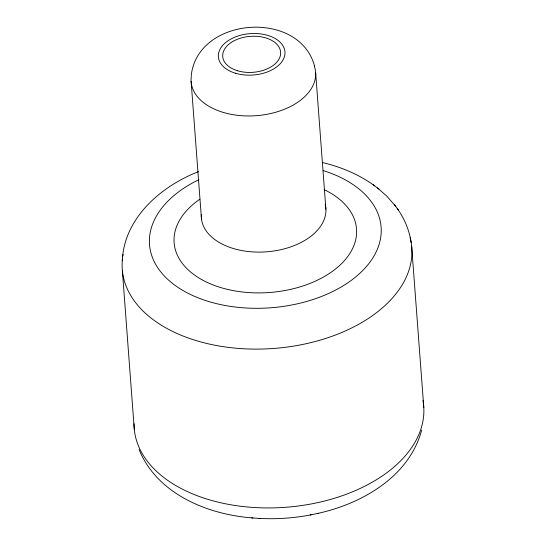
<?xml version="1.0" encoding="UTF-8"?>
<svg xmlns="http://www.w3.org/2000/svg" width="546" height="546" viewBox="0 0 546 546"><rect width="100%" height="100%" fill="white"/><g stroke="black" fill="none" stroke-linecap="round" stroke-linejoin="round"><path stroke-width="0.82" d="M122.277 260.79C124.051 217.99 161.05 186.172 198.491 171.642M191.236 75.628C197.44 16.721 299.734 9.05 314.612 66.4M421.655 430.071C409.241 476.801 361.745 503.883 317.322 513.513M259.077 518.393C276.494 519.348 294.035 518.154 311.152 514.796M310.326 514.98L318.4 513.281M139.08 449.604C157.289 494.178 207.787 514.639 252.9 517.963M251.713 517.888L260.019 518.454M322.236 162.496C340.97 166.919 359.166 174.467 374.733 185.893M377.395 187.913L386.561 195.877L395.748 206.395M373.232 184.76L378.951 189.087M397.297 208.538C404.422 218.584 409.37 230.275 411.152 242.499M394.499 204.695L398.566 210.271M191.107 81.368L201.494 219.13M411.657 246.246L423.798 407.562M315.643 72.679L325.901 209.248M122.386 270.836L134.268 429.04M325.157 204.231A62.421 38.773 -4.3 0 1 267.308 251.761A62.421 38.773 -4.3 0 1 201.344 214.523M324.078 189.592A91.455 56.804 -4.3 0 1 333.77 270.345A91.455 56.804 -4.3 0 1 203.296 280.467A91.455 56.804 -4.3 0 1 199.816 199.229M410.148 237.769A145.168 90.172 -4.3 0 1 273.041 348.512A145.168 90.172 -4.3 0 1 122.509 258.476M122.85 256.054A145.168 90.172 -4.3 0 1 123.13 254.436M323.396 170.632A116.134 72.14 -4.3 0 1 356.176 276.542A116.134 72.14 -4.3 0 1 180.903 289.271A116.134 72.14 -4.3 0 1 198.921 179.668M422.959 400.552A145.168 90.172 -4.3 0 1 286.923 507.193A145.168 90.172 -4.3 0 1 134.05 423.764M314.305 66.08A62.421 38.773 -4.3 0 1 257.077 115.622A62.421 38.773 -4.3 0 1 191.325 76.303M237.353 70.7A29.034 18.032 -4.3 0 0 280.651 52.873A29.034 18.032 -4.3 0 0 237.005 39.428A29.034 18.032 -4.3 0 0 237.353 70.7M235.428 73.225A33.388 20.741 -4.3 0 0 284.998 52.491A33.388 20.741 -4.3 0 0 234.575 37.285A33.388 20.741 -4.3 0 0 235.428 73.225"/></g></svg>
